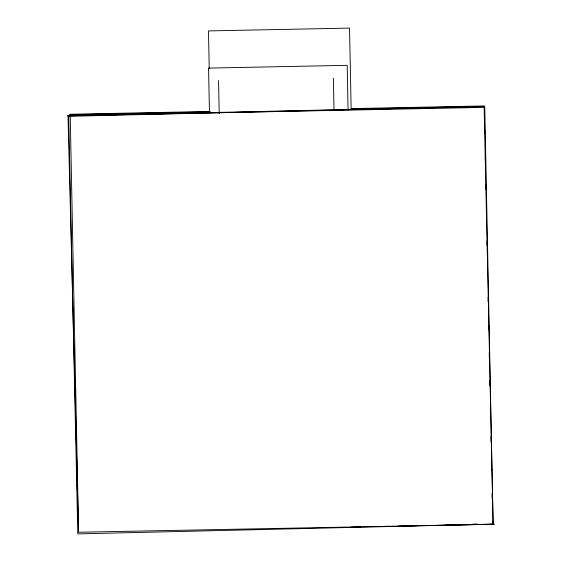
<?xml version="1.0" encoding="UTF-8"?>
<svg xmlns="http://www.w3.org/2000/svg" width="562" height="562" viewBox="0 0 562 562"><rect width="100%" height="100%" fill="white"/><g stroke="black" fill="none" stroke-linecap="round" stroke-linejoin="round"><path stroke-width="0.84" d="M484.023 106.499L68.697 116.313L77.795 533.9L493.127 524.086L484.114 106.499L67.995 115.744L78.575 532.242L494.623 524.248M209.949 111.452L69.723 114.262L69.779 116.896M351.053 108.621L484.268 105.951M210.104 111.922L70.208 114.725L78.568 531.743M67.377 115.758L483.418 107.419M446.193 524.69L449.698 524.62M472.487 524.163L477.742 524.058M327.484 527.542L332.739 527.437M351.145 527.072L360.783 526.875M374.805 526.594L388.827 526.313M398.472 526.123L416.878 525.751M422.132 525.646L493.12 524.227L484.746 106.422L351.152 109.098L349.529 28.1L208.474 30.924L209.226 68.374M484.725 128.775L484.816 133.166M485.287 156.861L485.378 161.252M485.849 184.947L485.94 189.338M486.418 213.04L486.502 217.424M486.98 241.126L487.064 245.517M487.542 269.212L487.626 273.603M488.104 297.298L488.195 301.689M488.666 325.391L488.757 329.775M489.214 352.599L489.319 357.868M489.776 380.685L489.881 385.954M490.338 408.778L490.443 414.039M490.9 436.864L491.005 442.125M491.462 464.95L491.567 470.218M492.031 493.036L492.136 498.304M492.593 521.129L492.642 523.756M348.082 109.955L347.19 65.325L208.558 68.1L209.471 113.608M333.371 78.209L334.018 110.412M218.555 80.507L219.215 113.587M76.116 432.881L76.151 434.637M76.622 458.339L76.713 462.73M77.135 483.791L77.275 490.816M77.64 509.249L77.837 518.902"/></g></svg>
